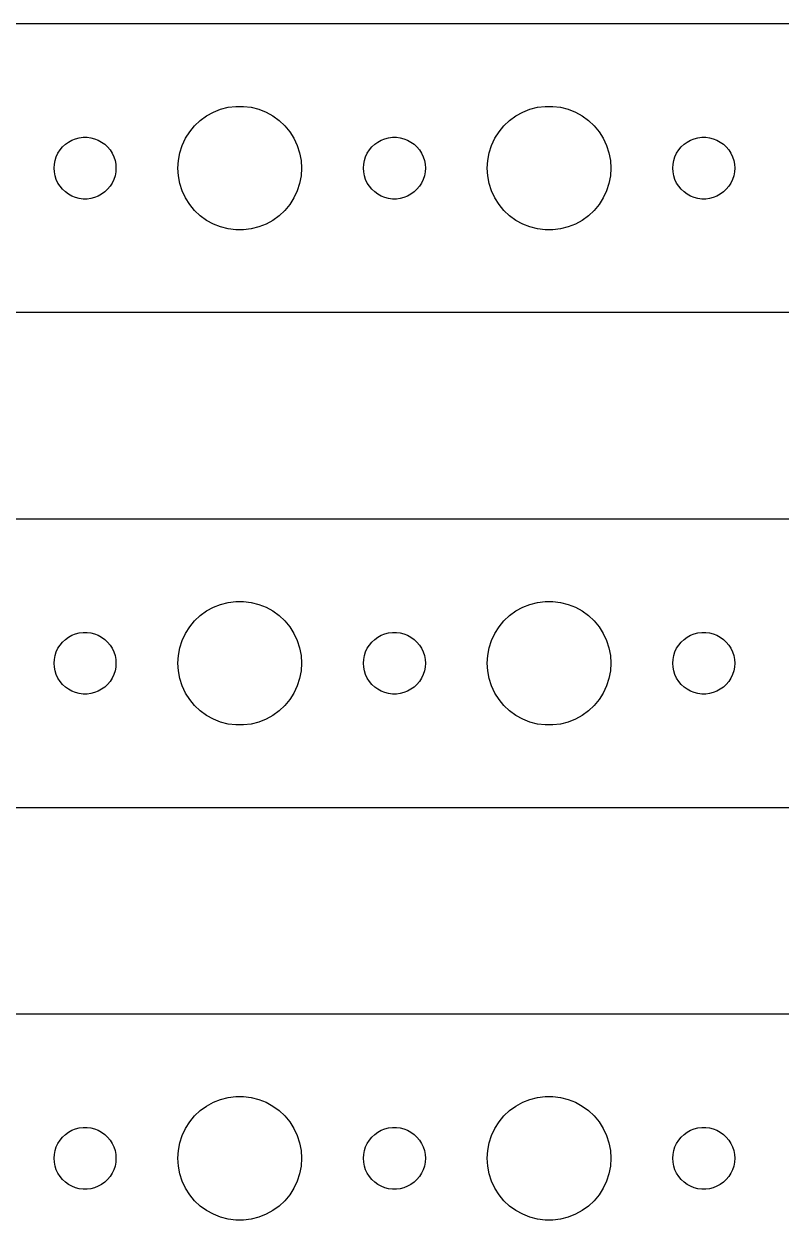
# Model space of a CAD drawing. Header units: metres. Extents: x -150 to 150, y 113 to 223.
# Drawn here: x -78 to -41.2, y 165 to 223 of the extents above; entities that cross this region are included whole.
import ezdxf

# ---------------------------------------------------------------- set-up
doc = ezdxf.new("R2010")
doc.units = ezdxf.units.M

msp = doc.modelspace()

# ---------------------------------------------------------------- linework, layer by layer
for p, q in [((144.814, 222.99), (-144.814, 222.99)), ((-69.1075, 218.533), (-68.7773, 218.714)), ((-68.7773, 218.714), (-68.427, 218.853)), ((-68.427, 218.853), (-68.0621, 218.947)), ((-68.0621, 218.947), (-67.6884, 218.994)), ((-67.6884, 218.994), (-67.3116, 218.994)), ((-67.3116, 218.994), (-66.9379, 218.947)), ((-66.9379, 218.947), (-66.573, 218.853)), ((-66.573, 218.853), (-66.2227, 218.714)), ((-66.2227, 218.714), (-65.8925, 218.533)), ((-54.1075, 218.533), (-53.7773, 218.714)), ((-53.7773, 218.714), (-53.427, 218.853)), ((-53.427, 218.853), (-53.0621, 218.947)), ((-53.0621, 218.947), (-52.6884, 218.994)), ((-52.6884, 218.994), (-52.3116, 218.994)), ((-52.3116, 218.994), (-51.9379, 218.947)), ((-51.9379, 218.947), (-51.5729, 218.853)), ((-51.5729, 218.853), (-51.2227, 218.714)), ((-51.2227, 218.714), (-50.8925, 218.533)), ((-69.927, 217.763), (-69.6869, 218.054)), ((-69.6869, 218.054), (-69.4123, 218.312)), ((-69.4123, 218.312), (-69.1075, 218.533)), ((-65.8925, 218.533), (-65.5877, 218.312)), ((-65.5877, 218.312), (-65.3131, 218.054)), ((-65.3131, 218.054), (-65.073, 217.763)), ((-54.927, 217.763), (-54.6869, 218.054)), ((-54.6869, 218.054), (-54.4123, 218.312)), ((-54.4123, 218.312), (-54.1075, 218.533)), ((-50.8925, 218.533), (-50.5877, 218.312)), ((-50.5877, 218.312), (-50.3131, 218.054)), ((-50.3131, 218.054), (-50.0729, 217.763)), ((-75.4635, 217.427), (-75.2811, 217.473)), ((-75.2811, 217.473), (-75.0942, 217.497)), ((-75.0942, 217.497), (-74.9058, 217.497)), ((-74.9058, 217.497), (-74.7189, 217.473)), ((-74.7189, 217.473), (-74.5365, 217.427)), ((-70.2893, 217.104), (-70.1289, 217.445)), ((-70.1289, 217.445), (-69.927, 217.763)), ((-65.073, 217.763), (-64.8711, 217.445)), ((-64.8711, 217.445), (-64.7107, 217.104)), ((-60.4635, 217.427), (-60.2811, 217.473)), ((-60.2811, 217.473), (-60.0942, 217.497)), ((-60.0942, 217.497), (-59.9058, 217.497)), ((-59.9058, 217.497), (-59.7189, 217.473)), ((-59.7189, 217.473), (-59.5365, 217.427)), ((-55.2893, 217.104), (-55.1289, 217.445)), ((-55.1289, 217.445), (-54.927, 217.763)), ((-50.0729, 217.763), (-49.8711, 217.445)), ((-49.8711, 217.445), (-49.7107, 217.104)), ((-45.4635, 217.427), (-45.2811, 217.473)), ((-45.2811, 217.473), (-45.0942, 217.497)), ((-45.0942, 217.497), (-44.9058, 217.497)), ((-44.9058, 217.497), (-44.7189, 217.473)), ((-44.7189, 217.473), (-44.5365, 217.427)), ((-76.3145, 216.723), (-76.2135, 216.882)), ((-76.2135, 216.882), (-76.0934, 217.027)), ((-76.0934, 217.027), (-75.9561, 217.156)), ((-75.9561, 217.156), (-75.8037, 217.266)), ((-75.8037, 217.266), (-75.6387, 217.357)), ((-75.6387, 217.357), (-75.4635, 217.427)), ((-74.5365, 217.427), (-74.3613, 217.357)), ((-74.3613, 217.357), (-74.1963, 217.266)), ((-74.1963, 217.266), (-74.0439, 217.156)), ((-74.0439, 217.156), (-73.9065, 217.027)), ((-73.9065, 217.027), (-73.7865, 216.882)), ((-73.7865, 216.882), (-73.6855, 216.723)), ((-70.4057, 216.746), (-70.2893, 217.104)), ((-64.7107, 217.104), (-64.5943, 216.746)), ((-61.3145, 216.723), (-61.2135, 216.882)), ((-61.2135, 216.882), (-61.0934, 217.027)), ((-61.0934, 217.027), (-60.9561, 217.156)), ((-60.9561, 217.156), (-60.8037, 217.266)), ((-60.8037, 217.266), (-60.6387, 217.357)), ((-60.6387, 217.357), (-60.4635, 217.427)), ((-59.5365, 217.427), (-59.3613, 217.357)), ((-59.3613, 217.357), (-59.1963, 217.266)), ((-59.1963, 217.266), (-59.0439, 217.156)), ((-59.0439, 217.156), (-58.9065, 217.027)), ((-58.9065, 217.027), (-58.7865, 216.882)), ((-58.7865, 216.882), (-58.6855, 216.723)), ((-55.4057, 216.746), (-55.2893, 217.104)), ((-49.7107, 217.104), (-49.5942, 216.746)), ((-46.3145, 216.723), (-46.2135, 216.882)), ((-46.2135, 216.882), (-46.0934, 217.027)), ((-46.0934, 217.027), (-45.9561, 217.156)), ((-45.9561, 217.156), (-45.8037, 217.266)), ((-45.8037, 217.266), (-45.6387, 217.357)), ((-45.6387, 217.357), (-45.4635, 217.427)), ((-44.5365, 217.427), (-44.3613, 217.357)), ((-44.3613, 217.357), (-44.1963, 217.266)), ((-44.1963, 217.266), (-44.0439, 217.156)), ((-44.0439, 217.156), (-43.9065, 217.027)), ((-43.9065, 217.027), (-43.7865, 216.882)), ((-43.7865, 216.882), (-43.6855, 216.723)), ((-76.4882, 216.188), (-76.4529, 216.373)), ((-76.4529, 216.373), (-76.3947, 216.552)), ((-76.3947, 216.552), (-76.3145, 216.723)), ((-73.6855, 216.723), (-73.6053, 216.552)), ((-73.6053, 216.552), (-73.5471, 216.373)), ((-73.5471, 216.373), (-73.5118, 216.188)), ((-70.5, 216), (-70.4763, 216.376)), ((-70.4763, 216.376), (-70.4057, 216.746)), ((-64.5943, 216.746), (-64.5237, 216.376)), ((-64.5237, 216.376), (-64.5, 216)), ((-61.4882, 216.188), (-61.4529, 216.373)), ((-61.4529, 216.373), (-61.3947, 216.552)), ((-61.3947, 216.552), (-61.3145, 216.723)), ((-58.6855, 216.723), (-58.6053, 216.552)), ((-58.6053, 216.552), (-58.5471, 216.373)), ((-58.5471, 216.373), (-58.5118, 216.188)), ((-55.5, 216), (-55.4763, 216.376)), ((-55.4763, 216.376), (-55.4057, 216.746)), ((-49.5942, 216.746), (-49.5237, 216.376)), ((-49.5237, 216.376), (-49.5, 216)), ((-46.4882, 216.188), (-46.4529, 216.373)), ((-46.4529, 216.373), (-46.3947, 216.552)), ((-46.3947, 216.552), (-46.3145, 216.723)), ((-43.6855, 216.723), (-43.6053, 216.552)), ((-43.6053, 216.552), (-43.5471, 216.373)), ((-43.5471, 216.373), (-43.5118, 216.188)), ((-76.5, 216), (-76.4882, 216.188)), ((-76.4882, 215.812), (-76.5, 216)), ((-76.4529, 215.627), (-76.4882, 215.812)), ((-73.5118, 215.812), (-73.5471, 215.627)), ((-73.5118, 216.188), (-73.5, 216)), ((-73.5, 216), (-73.5118, 215.812)), ((-70.4763, 215.624), (-70.5, 216)), ((-64.5, 216), (-64.5237, 215.624)), ((-61.5, 216), (-61.4882, 216.188)), ((-61.4882, 215.812), (-61.5, 216)), ((-61.4529, 215.627), (-61.4882, 215.812)), ((-58.5118, 215.812), (-58.5471, 215.627)), ((-58.5118, 216.188), (-58.5, 216)), ((-58.5, 216), (-58.5118, 215.812)), ((-55.4763, 215.624), (-55.5, 216)), ((-49.5, 216), (-49.5237, 215.624)), ((-46.5, 216), (-46.4882, 216.188)), ((-46.4882, 215.812), (-46.5, 216)), ((-46.4529, 215.627), (-46.4882, 215.812)), ((-43.5118, 215.812), (-43.5471, 215.627)), ((-43.5118, 216.188), (-43.5, 216)), ((-43.5, 216), (-43.5118, 215.812)), ((-76.3947, 215.448), (-76.4529, 215.627)), ((-76.3145, 215.277), (-76.3947, 215.448)), ((-76.2135, 215.118), (-76.3145, 215.277)), ((-73.6855, 215.277), (-73.7865, 215.118)), ((-73.6053, 215.448), (-73.6855, 215.277)), ((-73.5471, 215.627), (-73.6053, 215.448)), ((-70.4057, 215.254), (-70.4763, 215.624)), ((-70.2893, 214.896), (-70.4057, 215.254)), ((-64.5943, 215.254), (-64.7107, 214.896)), ((-64.5237, 215.624), (-64.5943, 215.254)), ((-61.3947, 215.448), (-61.4529, 215.627)), ((-61.3145, 215.277), (-61.3947, 215.448)), ((-61.2135, 215.118), (-61.3145, 215.277)), ((-58.6855, 215.277), (-58.7865, 215.118)), ((-58.6053, 215.448), (-58.6855, 215.277)), ((-58.5471, 215.627), (-58.6053, 215.448)), ((-55.4057, 215.254), (-55.4763, 215.624)), ((-55.2893, 214.896), (-55.4057, 215.254)), ((-49.5942, 215.254), (-49.7107, 214.896)), ((-49.5237, 215.624), (-49.5942, 215.254)), ((-46.3947, 215.448), (-46.4529, 215.627)), ((-46.3145, 215.277), (-46.3947, 215.448)), ((-46.2135, 215.118), (-46.3145, 215.277)), ((-43.6855, 215.277), (-43.7865, 215.118)), ((-43.6053, 215.448), (-43.6855, 215.277)), ((-43.5471, 215.627), (-43.6053, 215.448)), ((-76.0934, 214.973), (-76.2135, 215.118)), ((-75.9561, 214.844), (-76.0934, 214.973)), ((-75.8037, 214.734), (-75.9561, 214.844)), ((-75.6387, 214.643), (-75.8037, 214.734)), ((-75.4635, 214.573), (-75.6387, 214.643)), ((-75.2811, 214.527), (-75.4635, 214.573)), ((-74.5365, 214.573), (-74.7189, 214.527)), ((-74.3613, 214.643), (-74.5365, 214.573)), ((-74.1963, 214.734), (-74.3613, 214.643)), ((-74.0439, 214.844), (-74.1963, 214.734)), ((-73.9065, 214.973), (-74.0439, 214.844)), ((-73.7865, 215.118), (-73.9065, 214.973)), ((-70.1289, 214.555), (-70.2893, 214.896)), ((-69.927, 214.237), (-70.1289, 214.555)), ((-64.8711, 214.555), (-65.073, 214.237)), ((-64.7107, 214.896), (-64.8711, 214.555)), ((-61.0934, 214.973), (-61.2135, 215.118)), ((-60.9561, 214.844), (-61.0934, 214.973)), ((-60.8037, 214.734), (-60.9561, 214.844)), ((-60.6387, 214.643), (-60.8037, 214.734)), ((-60.4635, 214.573), (-60.6387, 214.643)), ((-60.2811, 214.527), (-60.4635, 214.573)), ((-59.5365, 214.573), (-59.7189, 214.527)), ((-59.3613, 214.643), (-59.5365, 214.573)), ((-59.1963, 214.734), (-59.3613, 214.643)), ((-59.0439, 214.844), (-59.1963, 214.734)), ((-58.9065, 214.973), (-59.0439, 214.844)), ((-58.7865, 215.118), (-58.9065, 214.973)), ((-55.1289, 214.555), (-55.2893, 214.896)), ((-54.927, 214.237), (-55.1289, 214.555)), ((-49.8711, 214.555), (-50.0729, 214.237)), ((-49.7107, 214.896), (-49.8711, 214.555)), ((-46.0934, 214.973), (-46.2135, 215.118)), ((-45.9561, 214.844), (-46.0934, 214.973)), ((-45.8037, 214.734), (-45.9561, 214.844)), ((-45.6387, 214.643), (-45.8037, 214.734)), ((-45.4635, 214.573), (-45.6387, 214.643)), ((-45.2811, 214.527), (-45.4635, 214.573)), ((-44.5365, 214.573), (-44.7189, 214.527)), ((-44.3613, 214.643), (-44.5365, 214.573)), ((-44.1963, 214.734), (-44.3613, 214.643)), ((-44.0439, 214.844), (-44.1963, 214.734)), ((-43.9065, 214.973), (-44.0439, 214.844)), ((-43.7865, 215.118), (-43.9065, 214.973)), ((-75.0942, 214.503), (-75.2811, 214.527)), ((-74.9058, 214.503), (-75.0942, 214.503)), ((-74.7189, 214.527), (-74.9058, 214.503)), ((-69.6869, 213.946), (-69.927, 214.237)), ((-65.073, 214.237), (-65.3131, 213.946)), ((-60.0942, 214.503), (-60.2811, 214.527)), ((-59.9058, 214.503), (-60.0942, 214.503)), ((-59.7189, 214.527), (-59.9058, 214.503)), ((-54.6869, 213.946), (-54.927, 214.237)), ((-50.0729, 214.237), (-50.3131, 213.946)), ((-45.0942, 214.503), (-45.2811, 214.527)), ((-44.9058, 214.503), (-45.0942, 214.503)), ((-44.7189, 214.527), (-44.9058, 214.503)), ((-69.4123, 213.688), (-69.6869, 213.946)), ((-69.1075, 213.467), (-69.4123, 213.688)), ((-68.7773, 213.286), (-69.1075, 213.467)), ((-65.8925, 213.467), (-66.2227, 213.286)), ((-65.5877, 213.688), (-65.8925, 213.467)), ((-65.3131, 213.946), (-65.5877, 213.688)), ((-54.4123, 213.688), (-54.6869, 213.946)), ((-54.1075, 213.467), (-54.4123, 213.688)), ((-53.7773, 213.286), (-54.1075, 213.467)), ((-50.8925, 213.467), (-51.2227, 213.286)), ((-50.5877, 213.688), (-50.8925, 213.467)), ((-50.3131, 213.946), (-50.5877, 213.688)), ((-68.427, 213.147), (-68.7773, 213.286)), ((-68.0621, 213.053), (-68.427, 213.147)), ((-67.6884, 213.006), (-68.0621, 213.053)), ((-67.3116, 213.006), (-67.6884, 213.006)), ((-66.9379, 213.053), (-67.3116, 213.006)), ((-66.573, 213.147), (-66.9379, 213.053)), ((-66.2227, 213.286), (-66.573, 213.147)), ((-53.427, 213.147), (-53.7773, 213.286)), ((-53.0621, 213.053), (-53.427, 213.147)), ((-52.6884, 213.006), (-53.0621, 213.053)), ((-52.3116, 213.006), (-52.6884, 213.006)), ((-51.9379, 213.053), (-52.3116, 213.006)), ((-51.5729, 213.147), (-51.9379, 213.053)), ((-51.2227, 213.286), (-51.5729, 213.147)), ((-144.814, 209.01), (144.814, 209.01)), ((144.814, 198.99), (-144.814, 198.99)), ((-68.7773, 194.714), (-68.427, 194.853)), ((-68.427, 194.853), (-68.0621, 194.947)), ((-68.0621, 194.947), (-67.6884, 194.994)), ((-67.6884, 194.994), (-67.3116, 194.994)), ((-67.3116, 194.994), (-66.9379, 194.947)), ((-66.9379, 194.947), (-66.573, 194.853)), ((-66.573, 194.853), (-66.2227, 194.714)), ((-53.7773, 194.714), (-53.427, 194.853)), ((-53.427, 194.853), (-53.0621, 194.947)), ((-53.0621, 194.947), (-52.6884, 194.994)), ((-52.6884, 194.994), (-52.3116, 194.994)), ((-52.3116, 194.994), (-51.9379, 194.947)), ((-51.9379, 194.947), (-51.5729, 194.853)), ((-51.5729, 194.853), (-51.2227, 194.714)), ((-69.6869, 194.054), (-69.4123, 194.312)), ((-69.4123, 194.312), (-69.1075, 194.533)), ((-69.1075, 194.533), (-68.7773, 194.714)), ((-66.2227, 194.714), (-65.8925, 194.533)), ((-65.8925, 194.533), (-65.5877, 194.312)), ((-65.5877, 194.312), (-65.3131, 194.054)), ((-54.6869, 194.054), (-54.4123, 194.312)), ((-54.4123, 194.312), (-54.1075, 194.533)), ((-54.1075, 194.533), (-53.7773, 194.714)), ((-51.2227, 194.714), (-50.8925, 194.533)), ((-50.8925, 194.533), (-50.5877, 194.312)), ((-50.5877, 194.312), (-50.3131, 194.054)), ((-70.1289, 193.445), (-69.927, 193.763)), ((-69.927, 193.763), (-69.6869, 194.054)), ((-65.3131, 194.054), (-65.073, 193.763)), ((-65.073, 193.763), (-64.8711, 193.445)), ((-55.1289, 193.445), (-54.927, 193.763)), ((-54.927, 193.763), (-54.6869, 194.054)), ((-50.3131, 194.054), (-50.0729, 193.763)), ((-50.0729, 193.763), (-49.8711, 193.445)), ((-76.0934, 193.027), (-75.9561, 193.156)), ((-75.9561, 193.156), (-75.8037, 193.266)), ((-75.8037, 193.266), (-75.6387, 193.357)), ((-75.6387, 193.357), (-75.4635, 193.427)), ((-75.4635, 193.427), (-75.2811, 193.473)), ((-75.2811, 193.473), (-75.0942, 193.497)), ((-75.0942, 193.497), (-74.9058, 193.497)), ((-74.9058, 193.497), (-74.7189, 193.473)), ((-74.7189, 193.473), (-74.5365, 193.427)), ((-74.5365, 193.427), (-74.3613, 193.357)), ((-74.3613, 193.357), (-74.1963, 193.266)), ((-74.1963, 193.266), (-74.0439, 193.156)), ((-74.0439, 193.156), (-73.9065, 193.027)), ((-70.4057, 192.746), (-70.2893, 193.104)), ((-70.2893, 193.104), (-70.1289, 193.445)), ((-64.8711, 193.445), (-64.7107, 193.104)), ((-64.7107, 193.104), (-64.5943, 192.746)), ((-61.0934, 193.027), (-60.9561, 193.156)), ((-60.9561, 193.156), (-60.8037, 193.266)), ((-60.8037, 193.266), (-60.6387, 193.357)), ((-60.6387, 193.357), (-60.4635, 193.427)), ((-60.4635, 193.427), (-60.2811, 193.473)), ((-60.2811, 193.473), (-60.0942, 193.497)), ((-60.0942, 193.497), (-59.9058, 193.497)), ((-59.9058, 193.497), (-59.7189, 193.473)), ((-59.7189, 193.473), (-59.5365, 193.427)), ((-59.5365, 193.427), (-59.3613, 193.357)), ((-59.3613, 193.357), (-59.1963, 193.266)), ((-59.1963, 193.266), (-59.0439, 193.156)), ((-59.0439, 193.156), (-58.9065, 193.027)), ((-55.4057, 192.746), (-55.2893, 193.104)), ((-55.2893, 193.104), (-55.1289, 193.445)), ((-49.8711, 193.445), (-49.7107, 193.104)), ((-49.7107, 193.104), (-49.5942, 192.746)), ((-46.0934, 193.027), (-45.9561, 193.156)), ((-45.9561, 193.156), (-45.8037, 193.266)), ((-45.8037, 193.266), (-45.6387, 193.357)), ((-45.6387, 193.357), (-45.4635, 193.427)), ((-45.4635, 193.427), (-45.2811, 193.473)), ((-45.2811, 193.473), (-45.0942, 193.497)), ((-45.0942, 193.497), (-44.9058, 193.497)), ((-44.9058, 193.497), (-44.7189, 193.473)), ((-44.7189, 193.473), (-44.5365, 193.427)), ((-44.5365, 193.427), (-44.3613, 193.357)), ((-44.3613, 193.357), (-44.1963, 193.266)), ((-44.1963, 193.266), (-44.0439, 193.156)), ((-44.0439, 193.156), (-43.9065, 193.027)), ((-76.4529, 192.373), (-76.3947, 192.552)), ((-76.3947, 192.552), (-76.3145, 192.723)), ((-76.3145, 192.723), (-76.2135, 192.882)), ((-76.2135, 192.882), (-76.0934, 193.027)), ((-73.9065, 193.027), (-73.7865, 192.882)), ((-73.7865, 192.882), (-73.6855, 192.723)), ((-73.6855, 192.723), (-73.6053, 192.552)), ((-73.6053, 192.552), (-73.5471, 192.373)), ((-70.4763, 192.376), (-70.4057, 192.746)), ((-64.5943, 192.746), (-64.5237, 192.376)), ((-61.4529, 192.373), (-61.3947, 192.552)), ((-61.3947, 192.552), (-61.3145, 192.723)), ((-61.3145, 192.723), (-61.2135, 192.882)), ((-61.2135, 192.882), (-61.0934, 193.027)), ((-58.9065, 193.027), (-58.7865, 192.882)), ((-58.7865, 192.882), (-58.6855, 192.723)), ((-58.6855, 192.723), (-58.6053, 192.552)), ((-58.6053, 192.552), (-58.5471, 192.373)), ((-55.4763, 192.376), (-55.4057, 192.746)), ((-49.5942, 192.746), (-49.5237, 192.376)), ((-46.4529, 192.373), (-46.3947, 192.552)), ((-46.3947, 192.552), (-46.3145, 192.723)), ((-46.3145, 192.723), (-46.2135, 192.882)), ((-46.2135, 192.882), (-46.0934, 193.027)), ((-43.9065, 193.027), (-43.7865, 192.882)), ((-43.7865, 192.882), (-43.6855, 192.723)), ((-43.6855, 192.723), (-43.6053, 192.552)), ((-43.6053, 192.552), (-43.5471, 192.373)), ((-76.5, 192), (-76.4882, 192.188)), ((-76.4882, 191.812), (-76.5, 192)), ((-76.4882, 192.188), (-76.4529, 192.373)), ((-73.5471, 192.373), (-73.5118, 192.188)), ((-73.5118, 192.188), (-73.5, 192)), ((-73.5, 192), (-73.5118, 191.812)), ((-70.5, 192), (-70.4763, 192.376)), ((-70.4763, 191.624), (-70.5, 192)), ((-64.5237, 192.376), (-64.5, 192)), ((-64.5, 192), (-64.5237, 191.624)), ((-61.5, 192), (-61.4882, 192.188)), ((-61.4882, 191.812), (-61.5, 192)), ((-61.4882, 192.188), (-61.4529, 192.373)), ((-58.5471, 192.373), (-58.5118, 192.188)), ((-58.5118, 192.188), (-58.5, 192)), ((-58.5, 192), (-58.5118, 191.812)), ((-55.5, 192), (-55.4763, 192.376)), ((-55.4763, 191.624), (-55.5, 192)), ((-49.5237, 192.376), (-49.5, 192)), ((-49.5, 192), (-49.5237, 191.624)), ((-46.5, 192), (-46.4882, 192.188)), ((-46.4882, 191.812), (-46.5, 192)), ((-46.4882, 192.188), (-46.4529, 192.373)), ((-43.5471, 192.373), (-43.5118, 192.188)), ((-43.5118, 192.188), (-43.5, 192)), ((-43.5, 192), (-43.5118, 191.812)), ((-76.4529, 191.627), (-76.4882, 191.812)), ((-76.3947, 191.448), (-76.4529, 191.627)), ((-76.3145, 191.277), (-76.3947, 191.448)), ((-73.6053, 191.448), (-73.6855, 191.277)), ((-73.5471, 191.627), (-73.6053, 191.448)), ((-73.5118, 191.812), (-73.5471, 191.627)), ((-70.4057, 191.254), (-70.4763, 191.624)), ((-64.5237, 191.624), (-64.5943, 191.254)), ((-61.4529, 191.627), (-61.4882, 191.812)), ((-61.3947, 191.448), (-61.4529, 191.627)), ((-61.3145, 191.277), (-61.3947, 191.448)), ((-58.6053, 191.448), (-58.6855, 191.277)), ((-58.5471, 191.627), (-58.6053, 191.448)), ((-58.5118, 191.812), (-58.5471, 191.627)), ((-55.4057, 191.254), (-55.4763, 191.624)), ((-49.5237, 191.624), (-49.5942, 191.254)), ((-46.4529, 191.627), (-46.4882, 191.812)), ((-46.3947, 191.448), (-46.4529, 191.627)), ((-46.3145, 191.277), (-46.3947, 191.448)), ((-43.6053, 191.448), (-43.6855, 191.277)), ((-43.5471, 191.627), (-43.6053, 191.448)), ((-43.5118, 191.812), (-43.5471, 191.627)), ((-76.2135, 191.118), (-76.3145, 191.277)), ((-76.0934, 190.973), (-76.2135, 191.118)), ((-75.9561, 190.844), (-76.0934, 190.973)), ((-75.8037, 190.734), (-75.9561, 190.844)), ((-74.0439, 190.844), (-74.1963, 190.734)), ((-73.9065, 190.973), (-74.0439, 190.844)), ((-73.7865, 191.118), (-73.9065, 190.973)), ((-73.6855, 191.277), (-73.7865, 191.118)), ((-70.2893, 190.896), (-70.4057, 191.254)), ((-70.1289, 190.555), (-70.2893, 190.896)), ((-64.7107, 190.896), (-64.8711, 190.555)), ((-64.5943, 191.254), (-64.7107, 190.896)), ((-61.2135, 191.118), (-61.3145, 191.277)), ((-61.0934, 190.973), (-61.2135, 191.118)), ((-60.9561, 190.844), (-61.0934, 190.973)), ((-60.8037, 190.734), (-60.9561, 190.844)), ((-59.0439, 190.844), (-59.1963, 190.734)), ((-58.9065, 190.973), (-59.0439, 190.844)), ((-58.7865, 191.118), (-58.9065, 190.973)), ((-58.6855, 191.277), (-58.7865, 191.118)), ((-55.2893, 190.896), (-55.4057, 191.254)), ((-55.1289, 190.555), (-55.2893, 190.896)), ((-49.7107, 190.896), (-49.8711, 190.555)), ((-49.5942, 191.254), (-49.7107, 190.896)), ((-46.2135, 191.118), (-46.3145, 191.277)), ((-46.0934, 190.973), (-46.2135, 191.118)), ((-45.9561, 190.844), (-46.0934, 190.973)), ((-45.8037, 190.734), (-45.9561, 190.844)), ((-44.0439, 190.844), (-44.1963, 190.734)), ((-43.9065, 190.973), (-44.0439, 190.844)), ((-43.7865, 191.118), (-43.9065, 190.973)), ((-43.6855, 191.277), (-43.7865, 191.118)), ((-75.6387, 190.643), (-75.8037, 190.734)), ((-75.4635, 190.573), (-75.6387, 190.643)), ((-75.2811, 190.527), (-75.4635, 190.573)), ((-75.0942, 190.503), (-75.2811, 190.527)), ((-74.9058, 190.503), (-75.0942, 190.503)), ((-74.7189, 190.527), (-74.9058, 190.503)), ((-74.5365, 190.573), (-74.7189, 190.527)), ((-74.3613, 190.643), (-74.5365, 190.573)), ((-74.1963, 190.734), (-74.3613, 190.643)), ((-69.927, 190.237), (-70.1289, 190.555)), ((-69.6869, 189.946), (-69.927, 190.237)), ((-65.073, 190.237), (-65.3131, 189.946)), ((-64.8711, 190.555), (-65.073, 190.237)), ((-60.6387, 190.643), (-60.8037, 190.734)), ((-60.4635, 190.573), (-60.6387, 190.643)), ((-60.2811, 190.527), (-60.4635, 190.573)), ((-60.0942, 190.503), (-60.2811, 190.527)), ((-59.9058, 190.503), (-60.0942, 190.503)), ((-59.7189, 190.527), (-59.9058, 190.503)), ((-59.5365, 190.573), (-59.7189, 190.527)), ((-59.3613, 190.643), (-59.5365, 190.573)), ((-59.1963, 190.734), (-59.3613, 190.643)), ((-54.927, 190.237), (-55.1289, 190.555)), ((-54.6869, 189.946), (-54.927, 190.237)), ((-50.0729, 190.237), (-50.3131, 189.946)), ((-49.8711, 190.555), (-50.0729, 190.237)), ((-45.6387, 190.643), (-45.8037, 190.734)), ((-45.4635, 190.573), (-45.6387, 190.643)), ((-45.2811, 190.527), (-45.4635, 190.573)), ((-45.0942, 190.503), (-45.2811, 190.527)), ((-44.9058, 190.503), (-45.0942, 190.503)), ((-44.7189, 190.527), (-44.9058, 190.503)), ((-44.5365, 190.573), (-44.7189, 190.527)), ((-44.3613, 190.643), (-44.5365, 190.573)), ((-44.1963, 190.734), (-44.3613, 190.643)), ((-69.4123, 189.688), (-69.6869, 189.946)), ((-69.1075, 189.467), (-69.4123, 189.688)), ((-65.5877, 189.688), (-65.8925, 189.467)), ((-65.3131, 189.946), (-65.5877, 189.688)), ((-54.4123, 189.688), (-54.6869, 189.946)), ((-54.1075, 189.467), (-54.4123, 189.688)), ((-50.5877, 189.688), (-50.8925, 189.467)), ((-50.3131, 189.946), (-50.5877, 189.688)), ((-68.7773, 189.286), (-69.1075, 189.467)), ((-68.427, 189.147), (-68.7773, 189.286)), ((-68.0621, 189.053), (-68.427, 189.147)), ((-67.6884, 189.006), (-68.0621, 189.053)), ((-66.9379, 189.053), (-67.3116, 189.006)), ((-66.573, 189.147), (-66.9379, 189.053)), ((-66.2227, 189.286), (-66.573, 189.147)), ((-65.8925, 189.467), (-66.2227, 189.286)), ((-53.7773, 189.286), (-54.1075, 189.467)), ((-53.427, 189.147), (-53.7773, 189.286)), ((-53.0621, 189.053), (-53.427, 189.147)), ((-52.6884, 189.006), (-53.0621, 189.053)), ((-51.9379, 189.053), (-52.3116, 189.006)), ((-51.5729, 189.147), (-51.9379, 189.053)), ((-51.2227, 189.286), (-51.5729, 189.147)), ((-50.8925, 189.467), (-51.2227, 189.286)), ((-67.3116, 189.006), (-67.6884, 189.006)), ((-52.3116, 189.006), (-52.6884, 189.006)), ((-144.814, 185.01), (144.814, 185.01)), ((144.814, 174.99), (-144.814, 174.99)), ((-69.4123, 170.312), (-69.1075, 170.533)), ((-69.1075, 170.533), (-68.7773, 170.714)), ((-68.7773, 170.714), (-68.427, 170.853)), ((-68.427, 170.853), (-68.0621, 170.947)), ((-68.0621, 170.947), (-67.6884, 170.994)), ((-67.6884, 170.994), (-67.3116, 170.994)), ((-67.3116, 170.994), (-66.9379, 170.947)), ((-66.9379, 170.947), (-66.573, 170.853)), ((-66.573, 170.853), (-66.2227, 170.714)), ((-66.2227, 170.714), (-65.8925, 170.533)), ((-65.8925, 170.533), (-65.5877, 170.312)), ((-54.4123, 170.312), (-54.1075, 170.533)), ((-54.1075, 170.533), (-53.7773, 170.714)), ((-53.7773, 170.714), (-53.427, 170.853)), ((-53.427, 170.853), (-53.0621, 170.947)), ((-53.0621, 170.947), (-52.6884, 170.994)), ((-52.6884, 170.994), (-52.3116, 170.994)), ((-52.3116, 170.994), (-51.9379, 170.947)), ((-51.9379, 170.947), (-51.5729, 170.853)), ((-51.5729, 170.853), (-51.2227, 170.714)), ((-51.2227, 170.714), (-50.8925, 170.533)), ((-50.8925, 170.533), (-50.5877, 170.312)), ((-69.927, 169.763), (-69.6869, 170.054)), ((-69.6869, 170.054), (-69.4123, 170.312)), ((-65.5877, 170.312), (-65.3131, 170.054)), ((-65.3131, 170.054), (-65.073, 169.763)), ((-54.927, 169.763), (-54.6869, 170.054)), ((-54.6869, 170.054), (-54.4123, 170.312)), ((-50.5877, 170.312), (-50.3131, 170.054)), ((-50.3131, 170.054), (-50.0729, 169.763)), ((-75.8037, 169.266), (-75.6387, 169.357)), ((-75.6387, 169.357), (-75.4635, 169.427)), ((-75.4635, 169.427), (-75.2811, 169.473)), ((-75.2811, 169.473), (-75.0942, 169.497)), ((-75.0942, 169.497), (-74.9058, 169.497)), ((-74.9058, 169.497), (-74.7189, 169.473)), ((-74.7189, 169.473), (-74.5365, 169.427)), ((-74.5365, 169.427), (-74.3613, 169.357)), ((-74.3613, 169.357), (-74.1963, 169.266)), ((-70.2893, 169.104), (-70.1289, 169.445)), ((-70.1289, 169.445), (-69.927, 169.763)), ((-65.073, 169.763), (-64.8711, 169.445)), ((-64.8711, 169.445), (-64.7107, 169.104)), ((-60.8037, 169.266), (-60.6387, 169.357)), ((-60.6387, 169.357), (-60.4635, 169.427)), ((-60.4635, 169.427), (-60.2811, 169.473)), ((-60.2811, 169.473), (-60.0942, 169.497)), ((-60.0942, 169.497), (-59.9058, 169.497)), ((-59.9058, 169.497), (-59.7189, 169.473)), ((-59.7189, 169.473), (-59.5365, 169.427)), ((-59.5365, 169.427), (-59.3613, 169.357)), ((-59.3613, 169.357), (-59.1963, 169.266)), ((-55.2893, 169.104), (-55.1289, 169.445)), ((-55.1289, 169.445), (-54.927, 169.763)), ((-50.0729, 169.763), (-49.8711, 169.445)), ((-49.8711, 169.445), (-49.7107, 169.104)), ((-45.8037, 169.266), (-45.6387, 169.357)), ((-45.6387, 169.357), (-45.4635, 169.427)), ((-45.4635, 169.427), (-45.2811, 169.473)), ((-45.2811, 169.473), (-45.0942, 169.497)), ((-45.0942, 169.497), (-44.9058, 169.497)), ((-44.9058, 169.497), (-44.7189, 169.473)), ((-44.7189, 169.473), (-44.5365, 169.427)), ((-44.5365, 169.427), (-44.3613, 169.357)), ((-44.3613, 169.357), (-44.1963, 169.266)), ((-76.3145, 168.723), (-76.2135, 168.882)), ((-76.2135, 168.882), (-76.0934, 169.027)), ((-76.0934, 169.027), (-75.9561, 169.156)), ((-75.9561, 169.156), (-75.8037, 169.266)), ((-74.1963, 169.266), (-74.0439, 169.156)), ((-74.0439, 169.156), (-73.9065, 169.027)), ((-73.9065, 169.027), (-73.7865, 168.882)), ((-73.7865, 168.882), (-73.6855, 168.723)), ((-70.4763, 168.376), (-70.4057, 168.746)), ((-70.4057, 168.746), (-70.2893, 169.104)), ((-64.7107, 169.104), (-64.5943, 168.746)), ((-64.5943, 168.746), (-64.5237, 168.376)), ((-61.3145, 168.723), (-61.2135, 168.882)), ((-61.2135, 168.882), (-61.0934, 169.027)), ((-61.0934, 169.027), (-60.9561, 169.156)), ((-60.9561, 169.156), (-60.8037, 169.266)), ((-59.1963, 169.266), (-59.0439, 169.156)), ((-59.0439, 169.156), (-58.9065, 169.027)), ((-58.9065, 169.027), (-58.7865, 168.882)), ((-58.7865, 168.882), (-58.6855, 168.723)), ((-55.4763, 168.376), (-55.4057, 168.746)), ((-55.4057, 168.746), (-55.2893, 169.104)), ((-49.7107, 169.104), (-49.5942, 168.746)), ((-49.5942, 168.746), (-49.5237, 168.376)), ((-46.3145, 168.723), (-46.2135, 168.882)), ((-46.2135, 168.882), (-46.0934, 169.027)), ((-46.0934, 169.027), (-45.9561, 169.156)), ((-45.9561, 169.156), (-45.8037, 169.266)), ((-44.1963, 169.266), (-44.0439, 169.156)), ((-44.0439, 169.156), (-43.9065, 169.027)), ((-43.9065, 169.027), (-43.7865, 168.882)), ((-43.7865, 168.882), (-43.6855, 168.723)), ((-76.5, 168), (-76.4882, 168.188)), ((-76.4882, 168.188), (-76.4529, 168.373)), ((-76.4529, 168.373), (-76.3947, 168.552)), ((-76.3947, 168.552), (-76.3145, 168.723)), ((-73.6855, 168.723), (-73.6053, 168.552)), ((-73.6053, 168.552), (-73.5471, 168.373)), ((-73.5471, 168.373), (-73.5118, 168.188)), ((-73.5118, 168.188), (-73.5, 168)), ((-70.5, 168), (-70.4763, 168.376)), ((-64.5237, 168.376), (-64.5, 168)), ((-61.5, 168), (-61.4882, 168.188)), ((-61.4882, 168.188), (-61.4529, 168.373)), ((-61.4529, 168.373), (-61.3947, 168.552)), ((-61.3947, 168.552), (-61.3145, 168.723)), ((-58.6855, 168.723), (-58.6053, 168.552)), ((-58.6053, 168.552), (-58.5471, 168.373)), ((-58.5471, 168.373), (-58.5118, 168.188)), ((-58.5118, 168.188), (-58.5, 168)), ((-55.5, 168), (-55.4763, 168.376)), ((-49.5237, 168.376), (-49.5, 168)), ((-46.5, 168), (-46.4882, 168.188)), ((-46.4882, 168.188), (-46.4529, 168.373)), ((-46.4529, 168.373), (-46.3947, 168.552)), ((-46.3947, 168.552), (-46.3145, 168.723)), ((-43.6855, 168.723), (-43.6053, 168.552)), ((-43.6053, 168.552), (-43.5471, 168.373)), ((-43.5471, 168.373), (-43.5118, 168.188)), ((-43.5118, 168.188), (-43.5, 168)), ((-76.4882, 167.812), (-76.5, 168)), ((-76.4529, 167.627), (-76.4882, 167.812)), ((-76.3947, 167.448), (-76.4529, 167.627)), ((-73.5471, 167.627), (-73.6053, 167.448)), ((-73.5118, 167.812), (-73.5471, 167.627)), ((-73.5, 168), (-73.5118, 167.812)), ((-70.4763, 167.624), (-70.5, 168)), ((-70.4057, 167.254), (-70.4763, 167.624)), ((-64.5237, 167.624), (-64.5943, 167.254)), ((-64.5, 168), (-64.5237, 167.624)), ((-61.4882, 167.812), (-61.5, 168)), ((-61.4529, 167.627), (-61.4882, 167.812)), ((-61.3947, 167.448), (-61.4529, 167.627)), ((-58.5471, 167.627), (-58.6053, 167.448)), ((-58.5118, 167.812), (-58.5471, 167.627)), ((-58.5, 168), (-58.5118, 167.812)), ((-55.4763, 167.624), (-55.5, 168)), ((-55.4057, 167.254), (-55.4763, 167.624)), ((-49.5237, 167.624), (-49.5942, 167.254)), ((-49.5, 168), (-49.5237, 167.624)), ((-46.4882, 167.812), (-46.5, 168)), ((-46.4529, 167.627), (-46.4882, 167.812)), ((-46.3947, 167.448), (-46.4529, 167.627)), ((-43.5471, 167.627), (-43.6053, 167.448)), ((-43.5118, 167.812), (-43.5471, 167.627)), ((-43.5, 168), (-43.5118, 167.812)), ((-76.3145, 167.277), (-76.3947, 167.448)), ((-76.2135, 167.118), (-76.3145, 167.277)), ((-76.0934, 166.973), (-76.2135, 167.118)), ((-73.7865, 167.118), (-73.9065, 166.973)), ((-73.6855, 167.277), (-73.7865, 167.118)), ((-73.6053, 167.448), (-73.6855, 167.277)), ((-70.2893, 166.896), (-70.4057, 167.254)), ((-64.5943, 167.254), (-64.7107, 166.896)), ((-61.3145, 167.277), (-61.3947, 167.448)), ((-61.2135, 167.118), (-61.3145, 167.277)), ((-61.0934, 166.973), (-61.2135, 167.118)), ((-58.7865, 167.118), (-58.9065, 166.973)), ((-58.6855, 167.277), (-58.7865, 167.118)), ((-58.6053, 167.448), (-58.6855, 167.277)), ((-55.2893, 166.896), (-55.4057, 167.254)), ((-49.5942, 167.254), (-49.7107, 166.896)), ((-46.3145, 167.277), (-46.3947, 167.448)), ((-46.2135, 167.118), (-46.3145, 167.277)), ((-46.0934, 166.973), (-46.2135, 167.118)), ((-43.7865, 167.118), (-43.9065, 166.973)), ((-43.6855, 167.277), (-43.7865, 167.118)), ((-43.6053, 167.448), (-43.6855, 167.277)), ((-75.9561, 166.844), (-76.0934, 166.973)), ((-75.8037, 166.734), (-75.9561, 166.844)), ((-75.6387, 166.643), (-75.8037, 166.734)), ((-75.4635, 166.573), (-75.6387, 166.643)), ((-75.2811, 166.527), (-75.4635, 166.573)), ((-75.0942, 166.503), (-75.2811, 166.527)), ((-74.9058, 166.503), (-75.0942, 166.503)), ((-74.7189, 166.527), (-74.9058, 166.503)), ((-74.5365, 166.573), (-74.7189, 166.527)), ((-74.3613, 166.643), (-74.5365, 166.573)), ((-74.1963, 166.734), (-74.3613, 166.643)), ((-74.0439, 166.844), (-74.1963, 166.734)), ((-73.9065, 166.973), (-74.0439, 166.844)), ((-70.1289, 166.555), (-70.2893, 166.896)), ((-69.927, 166.237), (-70.1289, 166.555)), ((-64.8711, 166.555), (-65.073, 166.237)), ((-64.7107, 166.896), (-64.8711, 166.555)), ((-60.9561, 166.844), (-61.0934, 166.973)), ((-60.8037, 166.734), (-60.9561, 166.844)), ((-60.6387, 166.643), (-60.8037, 166.734)), ((-60.4635, 166.573), (-60.6387, 166.643)), ((-60.2811, 166.527), (-60.4635, 166.573)), ((-60.0942, 166.503), (-60.2811, 166.527)), ((-59.9058, 166.503), (-60.0942, 166.503)), ((-59.7189, 166.527), (-59.9058, 166.503)), ((-59.5365, 166.573), (-59.7189, 166.527)), ((-59.3613, 166.643), (-59.5365, 166.573)), ((-59.1963, 166.734), (-59.3613, 166.643)), ((-59.0439, 166.844), (-59.1963, 166.734)), ((-58.9065, 166.973), (-59.0439, 166.844)), ((-55.1289, 166.555), (-55.2893, 166.896)), ((-54.927, 166.237), (-55.1289, 166.555)), ((-49.8711, 166.555), (-50.0729, 166.237)), ((-49.7107, 166.896), (-49.8711, 166.555)), ((-45.9561, 166.844), (-46.0934, 166.973)), ((-45.8037, 166.734), (-45.9561, 166.844)), ((-45.6387, 166.643), (-45.8037, 166.734)), ((-45.4635, 166.573), (-45.6387, 166.643)), ((-45.2811, 166.527), (-45.4635, 166.573)), ((-45.0942, 166.503), (-45.2811, 166.527)), ((-44.9058, 166.503), (-45.0942, 166.503)), ((-44.7189, 166.527), (-44.9058, 166.503)), ((-44.5365, 166.573), (-44.7189, 166.527)), ((-44.3613, 166.643), (-44.5365, 166.573)), ((-44.1963, 166.734), (-44.3613, 166.643)), ((-44.0439, 166.844), (-44.1963, 166.734)), ((-43.9065, 166.973), (-44.0439, 166.844)), ((-69.6869, 165.946), (-69.927, 166.237)), ((-69.4123, 165.688), (-69.6869, 165.946)), ((-65.3131, 165.946), (-65.5877, 165.688)), ((-65.073, 166.237), (-65.3131, 165.946)), ((-54.6869, 165.946), (-54.927, 166.237)), ((-54.4123, 165.688), (-54.6869, 165.946)), ((-50.3131, 165.946), (-50.5877, 165.688)), ((-50.0729, 166.237), (-50.3131, 165.946)), ((-69.1075, 165.467), (-69.4123, 165.688)), ((-68.7773, 165.286), (-69.1075, 165.467)), ((-68.427, 165.147), (-68.7773, 165.286)), ((-66.2227, 165.286), (-66.573, 165.147)), ((-65.8925, 165.467), (-66.2227, 165.286)), ((-65.5877, 165.688), (-65.8925, 165.467)), ((-54.1075, 165.467), (-54.4123, 165.688)), ((-53.7773, 165.286), (-54.1075, 165.467)), ((-53.427, 165.147), (-53.7773, 165.286)), ((-51.2227, 165.286), (-51.5729, 165.147)), ((-50.8925, 165.467), (-51.2227, 165.286)), ((-50.5877, 165.688), (-50.8925, 165.467)), ((-68.0621, 165.053), (-68.427, 165.147)), ((-67.6884, 165.006), (-68.0621, 165.053)), ((-67.3116, 165.006), (-67.6884, 165.006)), ((-66.9379, 165.053), (-67.3116, 165.006)), ((-66.573, 165.147), (-66.9379, 165.053)), ((-53.0621, 165.053), (-53.427, 165.147)), ((-52.6884, 165.006), (-53.0621, 165.053)), ((-52.3116, 165.006), (-52.6884, 165.006)), ((-51.9379, 165.053), (-52.3116, 165.006)), ((-51.5729, 165.147), (-51.9379, 165.053))]:
    msp.add_line(p, q)

doc.saveas('drawing.dxf')
